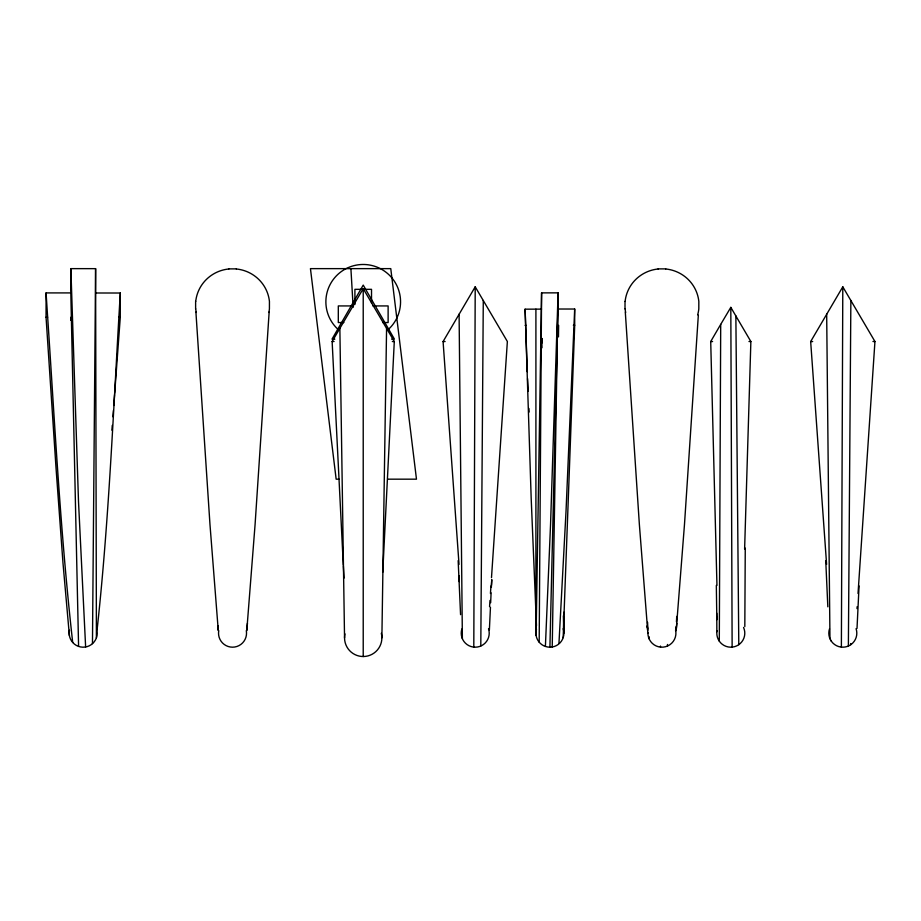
<?xml version="1.0" encoding="UTF-8"?>
<svg xmlns="http://www.w3.org/2000/svg" width="921" height="921" viewBox="0 0 921 921"><rect width="100%" height="100%" fill="white"/><g stroke="black" fill="none" stroke-linecap="round" stroke-linejoin="round"><path stroke-width="1.38" d="M536.103 635.352L541.583 292.878L558.091 292.855L552.232 646.956M78.584 646.415L70.813 292.913L46.085 292.913L46.05 317.215L56.008 467.776L62.973 562.915L69.397 635.64M70.721 320.013L70.721 317.296L70.733 320.324M70.813 292.913L70.871 268.633L95.6 268.656L96.406 637.793M114.676 393.336L120.283 317.319L120.306 293.016L95.634 292.993M558.253 330.397L558.264 328.371M744.813 626.614L745.262 548.099M491.492 577.663L507.367 341.507L475.213 286.811L473.797 647.118M858.027 593.492L874.95 341.507L842.796 286.811L841.38 647.118M541.583 292.878L539.188 642.202M744.617 548.985L750.868 341.53L730.813 307.361L720.706 324.399L719.301 641.131M831.226 641.131L831.226 640.452M95.6 268.656L92.468 643.629M483.283 300.476L480.797 646.001M660.495 647.118L660.495 646.082M850.866 300.476L848.379 646.001M667.483 646.001L667.495 644.458M386.578 328.267L381.881 637.816M558.126 303.47L549.918 647.014M558.091 292.855L550.551 524.36L545.416 646.07M558.149 309.019L574.681 309.03L574.704 325.263L563.168 637.654M857.014 628.421L859.063 585.917M491.1 592.825L490.651 602.771M574.681 309.03L566.047 510.741L558.966 643.203M490.456 607.273L489.373 629.999M676.716 616.425L676.463 621.848M195.62 301.42L195.62 308.869M625.014 301.42L625.014 308.869M676.06 629.999L676.233 626.579M382.745 572.275L394.292 341.507L363.219 288.653L332.136 341.507L343.314 565.16M491.469 585.215L491.768 579.585L491.342 587.402M120.306 293.016C113.525 405.056 109.323 517.383 97.177 629.02M490.444 593.492L490.951 585.883M269.151 312.035L255.082 524.521L246.77 630.701M489.984 600.446L489.558 606.686M698.337 315.132L684.476 524.521L676.164 630.701M857.014 608.608L857.14 606.686M113.767 405.493L114.584 394.533M112.27 425.41L111.902 430.211M112.915 416.81L113.398 410.49M246.828 630.125L247.461 623.241M676.21 630.125L676.854 623.241M97.119 629.48L97.004 630.425M716.952 585.434L710.713 341.53L720.706 324.399M459.026 564.389L443.082 341.553L475.213 286.811M826.609 564.389L810.664 341.553L842.796 286.811M228.742 268.886L236.329 268.886M658.124 268.886L665.71 268.886M527.261 371.647L525.108 309.18L541.548 309.122M748.98 341.541L750.868 341.53M392.346 341.518L394.292 341.507M872.947 341.518L874.95 341.507M558.621 325.32L558.471 336.89M573.357 325.263L574.704 325.263M118.728 317.319L120.283 317.319M353.526 305.933L338.306 305.933L338.306 322.546L343.844 322.546M372.901 305.933L388.121 305.933L388.121 322.546L382.595 322.546M334.841 339.147L332.009 339.147L363.219 285.096L394.43 339.147L391.586 339.147M339.02 479.173L336.153 479.173L310.446 268.633L390.769 268.633L416.476 479.173L387.787 479.173M46.05 317.215L47.593 317.215M525.131 325.389L526.167 325.401M810.664 341.553L812.679 341.553M443.082 341.553L445.096 341.553M710.713 341.53L712.589 341.541M332.136 341.507L334.081 341.518M72.701 642.478C60.349 532.672 54.73 422.244 47.316 312.035L46.085 292.913M625.301 312.035L639.37 524.521L647.682 630.701M195.908 312.035L209.976 524.521L218.289 630.701M647.912 633.245L647.244 625.762L647.382 627.592M218.242 630.125L217.851 625.762L218.001 627.592M85.63 646.979L78.504 501.519L70.871 268.633M350.901 268.633L353.169 307.303M825.746 560.624L827.829 606.824M536.483 625.67L531.175 498.042L525.108 309.18M458.163 560.624L460.569 614.664M344.005 578.135L343.372 566.196M542.009 347.77L541.709 338.272M528.159 391.379L527.572 378.623M528.942 408.498L529.103 412.055M647.866 629.078L647.578 622.262M459.061 575.694L459.28 581.6M541.916 338.571L541.974 340.758M563.71 630.862L563.387 615.792M716.734 613.179L716.837 619.764L716.331 585.422M541.916 339.17L541.997 343.015M339.861 328.267L344.546 637.862M829.959 638.748L826.678 314.165M649.04 636.653L649.075 638.748M462.377 638.748L459.095 314.165M850.705 643.549L850.716 644.688M738.792 644.688L735.867 315.88M732.137 647.129L730.813 307.361M716.78 616.621L716.849 631.702M563.905 612.212L563.905 614.146M563.905 615.988L563.905 633.188M535.907 309.157L535.907 633.188M371.52 303.17L371.52 289.332L354.907 289.332L354.907 304.552M363.219 288.653L363.219 656.523M338.767 330.029A37.335 37.335 0 0 1 336.188 276.047A37.335 37.335 0 0 1 390.239 276.047A37.335 37.335 0 0 1 387.672 330.029M675.565 630.056A13.999 13.999 0 0 1 663.258 647.129A13.999 13.999 0 0 1 647.923 632.704M697.669 314.821A37.036 36.391 0 0 0 698.809 308.869L698.832 301.42A37.036 36.391 0 0 0 665.722 268.978M625.681 312.484A37.036 36.391 0 0 1 625.117 308.869M625.117 301.466A37.036 36.391 0 0 1 658.239 268.978M488.521 628.801A13.999 13.999 0 0 1 475.305 647.187A13.999 13.999 0 0 1 461.882 628.951M268.851 312.484A37.036 36.391 0 0 0 269.416 308.869L269.439 301.42A37.036 36.391 0 0 0 236.34 268.978M196.288 312.484A37.036 36.391 0 0 1 195.724 308.869M195.724 301.466A37.036 36.391 0 0 1 228.857 268.978M246.298 630.643A13.999 13.999 0 0 1 232.529 647.187A13.999 13.999 0 0 1 218.761 630.643M97.039 631.196A13.999 13.999 0 0 1 82.683 647.187A13.999 13.999 0 0 1 69.501 630.217M856.07 628.675A13.999 13.999 0 0 1 842.899 647.187A13.999 13.999 0 0 1 829.51 628.836M563.168 628.686A13.999 13.999 0 0 1 550.205 647.187A13.999 13.999 0 0 1 536.471 629.25M381.317 633.303A18.673 18.673 0 0 1 363.519 656.523A18.673 18.673 0 0 1 344.972 633.89M743.558 627.431A13.999 13.999 0 0 1 732.517 647.083A13.999 13.999 0 0 1 717.022 630.701"/></g></svg>
